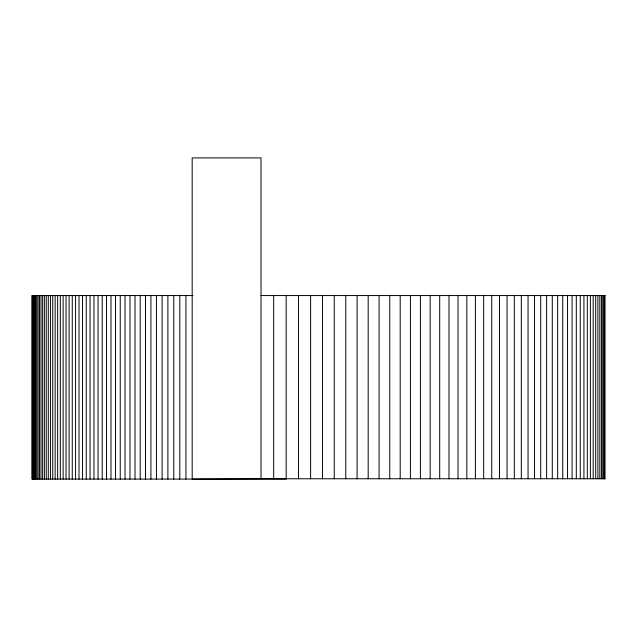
<?xml version="1.0" encoding="UTF-8"?>
<svg xmlns="http://www.w3.org/2000/svg" width="637" height="637" viewBox="0 0 637 637"><rect width="100%" height="100%" fill="white"/><g stroke="black" fill="none" stroke-linecap="round" stroke-linejoin="round"><path stroke-width="0.96" d="M604.999 295.56L604.999 478.761L604.561 478.785L604.561 295.56M261.011 478.785L192.183 479.096L192.183 157.904L261.011 157.904L261.011 478.761L604.999 478.761M192.955 295.56L31.85 295.56L31.85 479.096L286.252 479.096M261.011 295.56L605.15 295.56M603.82 295.56L603.82 478.761M602.785 295.56L602.785 478.761M601.455 295.56L601.455 478.761M599.831 295.56L599.831 478.761M597.912 295.56L597.912 478.761M595.699 295.56L595.699 478.761M593.19 295.56L593.19 478.761M590.395 295.56L590.395 478.761M587.306 295.56L587.306 478.761M583.93 295.56L583.93 478.761M580.267 295.56L580.267 478.761M576.31 295.56L576.31 478.761M572.074 295.56L572.074 478.761M567.551 295.56L567.551 478.761M562.742 295.56L562.742 478.761M557.654 295.56L557.654 478.761M552.287 295.56L552.287 478.761M546.642 295.56L546.642 478.761M540.717 295.56L540.717 478.761M534.523 295.56L534.523 478.761M528.057 295.56L528.057 478.761M521.321 295.56L521.321 478.761M514.322 295.56L514.322 478.761M507.052 295.56L507.052 478.761M499.527 295.56L499.527 478.761M491.732 295.56L491.732 478.761M483.69 295.56L483.69 478.761M475.385 295.56L475.385 478.761M466.833 295.56L466.833 478.761M458.035 295.56L458.035 478.761M448.989 295.56L448.989 478.761M439.705 295.56L439.705 478.761M430.174 295.56L430.174 478.761M420.412 295.56L420.412 478.761M410.419 295.56L410.419 478.761M400.195 295.56L400.195 478.761M389.748 295.56L389.748 478.761M379.079 295.56L379.079 478.761M368.186 295.56L368.186 478.761M357.086 295.56L357.086 478.761M345.772 295.56L345.772 478.761M334.25 295.56L334.25 478.761M322.529 295.56L322.529 478.761M310.609 295.56L310.609 478.761M298.49 295.56L298.49 478.761M286.18 295.56L286.18 478.761M273.687 295.56L273.687 478.761M185.932 295.56L185.932 479.096M179.801 295.56L179.801 479.096M173.782 295.56L173.782 479.096M167.889 295.56L167.889 479.096M162.109 295.56L162.109 479.096M156.447 295.56L156.447 479.096M150.913 295.56L150.913 479.096M145.491 295.56L145.491 479.096M140.196 295.56L140.196 479.096M135.02 295.56L135.02 479.096M129.972 295.56L129.972 479.096M125.043 295.56L125.043 479.096M120.234 295.56L120.234 479.096M115.552 295.56L115.552 479.096M110.989 295.56L110.989 479.096M106.554 295.56L106.554 479.096M102.239 295.56L102.239 479.096M98.058 295.56L98.058 479.096M93.989 295.56L93.989 479.096M90.056 295.56L90.056 479.096M86.25 295.56L86.25 479.096M82.563 295.56L82.563 479.096M79.004 295.56L79.004 479.096M75.572 295.56L75.572 479.096M72.268 295.56L72.268 479.096M69.091 295.56L69.091 479.096M66.041 295.56L66.041 479.096M63.127 295.56L63.127 479.096M60.332 295.56L60.332 479.096M57.664 295.56L57.664 479.096M55.132 295.56L55.132 479.096M52.72 295.56L52.72 479.096M50.442 295.56L50.442 479.096M48.293 295.56L48.293 479.096M46.278 295.56L46.278 479.096M44.383 295.56L44.383 479.096M42.623 295.56L42.623 479.096M40.991 295.56L40.991 479.096M39.494 295.56L39.494 479.096M38.124 295.56L38.124 479.096M36.882 295.56L36.882 479.096M35.768 295.56L35.768 479.096M34.788 295.56L34.788 479.096M33.944 295.56L33.944 479.096M33.22 295.56L33.22 479.096M32.638 295.56L32.638 479.096"/></g></svg>
